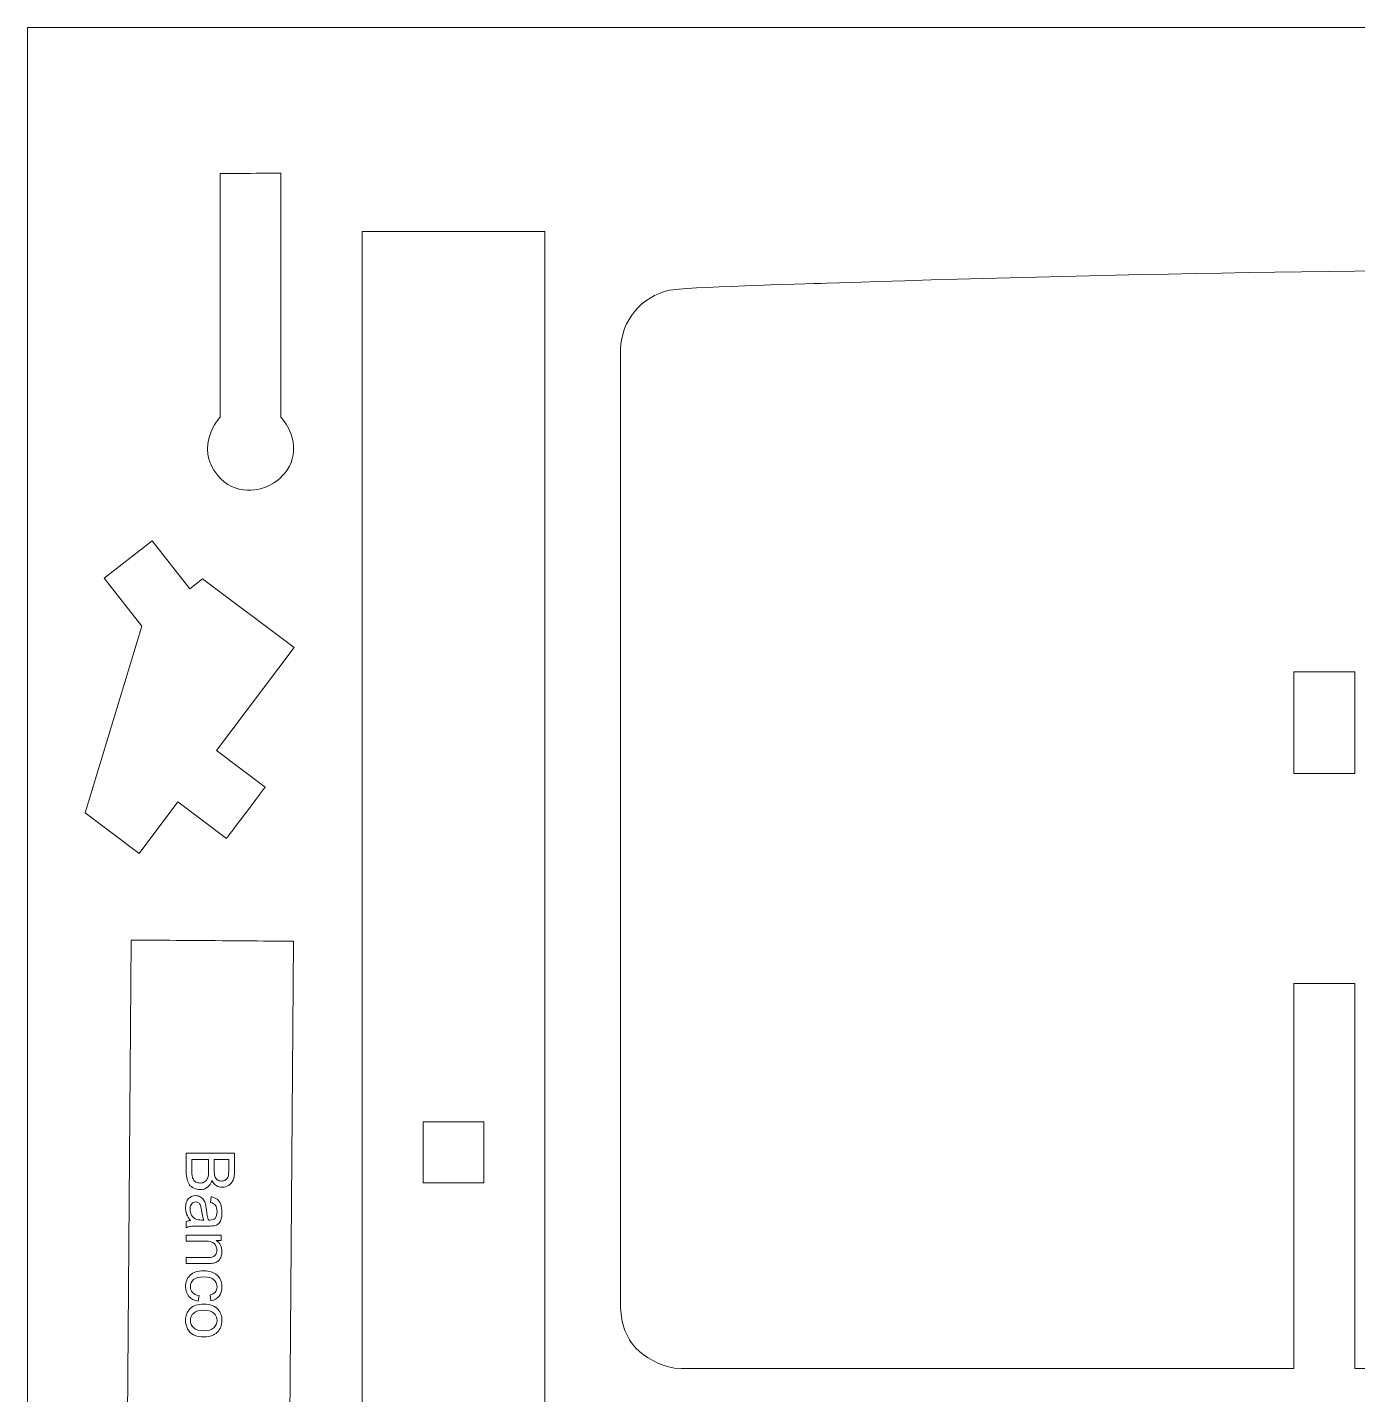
# Model space of a CAD drawing. Header units: centimetres. Extents: x -91 to 54, y -26 to 4.
# Drawn here: x -90.89 to -84.33, y -2.59 to 4.15 of the extents above; entities that cross this region are included whole.
import ezdxf

# ---------------------------------------------------------------- set-up
doc = ezdxf.new("R2010")
doc.units = ezdxf.units.CM
doc.header["$MEASUREMENT"] = 0
doc.layers.add('Camada 1', color=7, linetype='Continuous')

msp = doc.modelspace()

# ---------------------------------------------------------------- linework, layer by layer
at = {"layer": 'Camada 1', "color": 1, "lineweight": 0}
msp.add_lwpolyline([(-90.88543, -25.54968), (-69.88543, -25.54968), (-69.88543, 4.15032), (-90.88543, 4.15032), (-90.88543, -25.54968)], close=True, dxfattribs=at)
at = {"layer": 'Camada 1', "lineweight": 9}
for points, knots in [([(-89.78594, 3.43084), (-89.78594, 3.43084), (-89.84476, 3.43046), (-89.84476, 3.43046), (-89.84476, 3.43046), (-89.89572, 3.43014), (-89.93592, 3.42987), (-89.93592, 3.42987), (-89.93592, 3.42987), (-89.93592, 3.42987), (-89.93592, 2.22996), (-89.93592, 2.22996), (-89.93592, 2.22996), (-89.93615, 2.22931), (-90.06718, 2.08532), (-89.94757, 1.94224), (-89.94757, 1.94224), (-89.78552, 1.7484), (-89.44162, 1.97278), (-89.62576, 2.21749), (-89.62576, 2.21749), (-89.62576, 2.21749), (-89.63595, 2.22996), (-89.63595, 2.22996), (-89.63595, 2.22996), (-89.63595, 2.22996), (-89.63595, 3.4318), (-89.63595, 3.4318), (-89.63595, 3.4318), (-89.63595, 3.4318), (-89.71096, 3.43132), (-89.78594, 3.43084)], [0, 0, 0, 0, 0.1111111, 0.1111111, 0.1111111, 0.1111111, 0.2222222, 0.2222222, 0.2222222, 0.2222222, 0.3333333, 0.3333333, 0.3333333, 0.3333333, 0.4444444, 0.4444444, 0.4444444, 0.4444444, 0.5555556, 0.5555556, 0.5555556, 0.5555556, 0.6666667, 0.6666667, 0.6666667, 0.6666667, 0.7777778, 0.7777778, 0.7777778, 0.7777778, 1, 1, 1, 1]), ([(-88.92761, -3.84317), (-88.92761, -3.84317), (-88.86879, -3.84317), (-88.86879, -3.84317), (-88.86879, -3.84317), (-88.61978, -3.84317), (-88.33547, -3.84317), (-88.33547, -3.84317), (-88.33547, -3.84317), (-88.33547, -3.84317), (-88.33547, 3.14381), (-88.33547, 3.14381), (-88.33547, 3.14381), (-88.33547, 3.14381), (-89.2354, 3.14381), (-89.2354, 3.14381), (-89.2354, 3.14381), (-89.2354, 3.14381), (-89.2354, -3.84317), (-89.2354, -3.84317), (-89.2354, -3.84317), (-89.2354, -3.84317), (-89.09638, -3.84317), (-88.92761, -3.84317)], [0, 0, 0, 0, 0.1428571, 0.1428571, 0.1428571, 0.1428571, 0.2857143, 0.2857143, 0.2857143, 0.2857143, 0.4285714, 0.4285714, 0.4285714, 0.4285714, 0.5714286, 0.5714286, 0.5714286, 0.5714286, 0.7142857, 0.7142857, 0.7142857, 0.7142857, 1, 1, 1, 1]), ([(-84.52432, -0.56113), (-84.52432, -0.56113), (-84.4655, -0.56113), (-84.4655, -0.56113), (-84.4655, -0.56113), (-84.40151, -0.56113), (-84.34496, -0.56113), (-84.34496, -0.56113), (-84.34496, -0.56113), (-84.34496, -0.56113), (-84.34496, -2.45881), (-84.34496, -2.45881), (-84.34496, -2.45881), (-84.34496, -2.45881), (-81.05505, -2.45881), (-81.05505, -2.45881), (-81.05505, -2.45881), (-81.05505, -2.45881), (-81.05505, -0.56113), (-81.05505, -0.56113), (-81.05505, -0.56113), (-81.05505, -0.56113), (-81.01485, -0.56113), (-80.96389, -0.56113), (-80.96389, -0.56113), (-80.96389, -0.56113), (-80.90507, -0.56113), (-80.90507, -0.56113), (-80.90507, -0.56113), (-80.83007, -0.56113), (-80.75507, -0.56113), (-80.75507, -0.56113), (-80.75507, -0.56113), (-80.75507, -0.56113), (-80.75507, -2.45881), (-80.75507, -2.45881), (-80.75507, -2.45881), (-80.75507, -2.45881), (-77.70859, -2.45881), (-77.70859, -2.45881), (-77.70859, -2.45881), (-77.53962, -2.45393), (-77.41323, -2.32822), (-77.40878, -2.15852), (-77.40878, -2.15852), (-77.40878, -2.15852), (-77.40878, 2.56202), (-77.40878, 2.56202), (-77.40878, 2.56202), (-77.41323, 2.73285), (-77.54095, 2.85227), (-77.70827, 2.86287), (-77.70827, 2.86287), (-77.70827, 2.86287), (-78.57943, 2.89498), (-78.57943, 2.89498), (-78.57943, 2.89498), (-81.31956, 2.98196), (-84.20637, 2.98166), (-86.94794, 2.88962), (-86.94794, 2.88962), (-87.05729, 2.88595), (-87.6548, 2.87005), (-87.7212, 2.85487), (-87.7212, 2.85487), (-87.86005, 2.82314), (-87.95812, 2.70989), (-87.96207, 2.56308), (-87.96207, 2.56308), (-87.96207, 2.56308), (-87.96207, -2.15852), (-87.96207, -2.15852), (-87.96207, -2.15852), (-87.95818, -2.32404), (-87.85416, -2.42345), (-87.69641, -2.45684), (-87.69641, -2.45684), (-87.69641, -2.45684), (-87.6621, -2.45881), (-87.6621, -2.45881), (-87.6621, -2.45881), (-87.6621, -2.45881), (-84.64495, -2.45881), (-84.64495, -2.45881), (-84.64495, -2.45881), (-84.64495, -2.45881), (-84.64495, -0.56113), (-84.64495, -0.56113), (-84.64495, -0.56113), (-84.64495, -0.56113), (-84.58835, -0.56113), (-84.52432, -0.56113)], [0, 0, 0, 0, 0.0416667, 0.0416667, 0.0416667, 0.0416667, 0.0833333, 0.0833333, 0.0833333, 0.0833333, 0.125, 0.125, 0.125, 0.125, 0.1666667, 0.1666667, 0.1666667, 0.1666667, 0.2083333, 0.2083333, 0.2083333, 0.2083333, 0.25, 0.25, 0.25, 0.25, 0.2916667, 0.2916667, 0.2916667, 0.2916667, 0.3333333, 0.3333333, 0.3333333, 0.3333333, 0.375, 0.375, 0.375, 0.375, 0.4166667, 0.4166667, 0.4166667, 0.4166667, 0.4583333, 0.4583333, 0.4583333, 0.4583333, 0.5, 0.5, 0.5, 0.5, 0.5416667, 0.5416667, 0.5416667, 0.5416667, 0.5833333, 0.5833333, 0.5833333, 0.5833333, 0.625, 0.625, 0.625, 0.625, 0.6666667, 0.6666667, 0.6666667, 0.6666667, 0.7083333, 0.7083333, 0.7083333, 0.7083333, 0.75, 0.75, 0.75, 0.75, 0.7916667, 0.7916667, 0.7916667, 0.7916667, 0.8333333, 0.8333333, 0.8333333, 0.8333333, 0.875, 0.875, 0.875, 0.875, 0.9166667, 0.9166667, 0.9166667, 0.9166667, 1, 1, 1, 1]), ([(-89.84446, 0.23286), (-89.84446, 0.23286), (-89.80906, 0.27984), (-89.80906, 0.27984), (-89.80906, 0.27984), (-89.76131, 0.3432), (-89.71356, 0.40657), (-89.71356, 0.40657), (-89.71356, 0.40657), (-89.71356, 0.40657), (-89.95313, 0.5871), (-89.95313, 0.5871), (-89.95313, 0.5871), (-89.95313, 0.5871), (-89.57113, 1.09403), (-89.57113, 1.09403), (-89.57113, 1.09403), (-89.57113, 1.09403), (-90.02174, 1.43359), (-90.02174, 1.43359), (-90.02174, 1.43359), (-90.02174, 1.43359), (-90.08506, 1.3841), (-90.08506, 1.3841), (-90.08506, 1.3841), (-90.08506, 1.3841), (-90.26974, 1.62047), (-90.26974, 1.62047), (-90.26974, 1.62047), (-90.26974, 1.62047), (-90.50613, 1.43581), (-90.50613, 1.43581), (-90.50613, 1.43581), (-90.50613, 1.43581), (-90.32144, 1.19942), (-90.32144, 1.19942), (-90.32144, 1.19942), (-90.32144, 1.19942), (-90.59974, 0.27955), (-90.59974, 0.27955), (-90.59974, 0.27955), (-90.59974, 0.27955), (-90.33514, 0.08016), (-90.33514, 0.08016), (-90.33514, 0.08016), (-90.33514, 0.08016), (-90.14413, 0.33364), (-90.14413, 0.33364), (-90.14413, 0.33364), (-90.14413, 0.33364), (-89.90456, 0.15311), (-89.90456, 0.15311), (-89.90456, 0.15311), (-89.90456, 0.15311), (-89.87788, 0.18851), (-89.84446, 0.23286)], [0, 0, 0, 0, 0.0666667, 0.0666667, 0.0666667, 0.0666667, 0.1333333, 0.1333333, 0.1333333, 0.1333333, 0.2, 0.2, 0.2, 0.2, 0.2666667, 0.2666667, 0.2666667, 0.2666667, 0.3333333, 0.3333333, 0.3333333, 0.3333333, 0.4, 0.4, 0.4, 0.4, 0.4666667, 0.4666667, 0.4666667, 0.4666667, 0.5333333, 0.5333333, 0.5333333, 0.5333333, 0.6, 0.6, 0.6, 0.6, 0.6666667, 0.6666667, 0.6666667, 0.6666667, 0.7333333, 0.7333333, 0.7333333, 0.7333333, 0.8, 0.8, 0.8, 0.8, 0.8666667, 0.8666667, 0.8666667, 0.8666667, 1, 1, 1, 1]), ([(-84.34496, 0.97408), (-84.34496, 0.97408), (-84.64495, 0.97408), (-84.64495, 0.97408), (-84.64495, 0.97408), (-84.64495, 0.97408), (-84.64495, 0.47411), (-84.64495, 0.47411), (-84.64495, 0.47411), (-84.64495, 0.47411), (-84.34496, 0.47411), (-84.34496, 0.47411), (-84.34496, 0.47411), (-84.34496, 0.47411), (-84.34496, 0.97408), (-84.34496, 0.97408)], [0, 0, 0, 0, 0.2, 0.2, 0.2, 0.2, 0.4, 0.4, 0.4, 0.4, 0.6, 0.6, 0.6, 0.6, 1, 1, 1, 1]), ([(-89.96061, -0.34993), (-89.96061, -0.34993), (-90.01943, -0.3495), (-90.01943, -0.3495), (-90.01943, -0.3495), (-90.20335, -0.34816), (-90.37445, -0.3469), (-90.37445, -0.3469), (-90.37445, -0.3469), (-90.37445, -0.3469), (-90.39632, -3.34663), (-90.39632, -3.34663), (-90.39632, -3.34663), (-90.39632, -3.34663), (-89.59641, -3.35246), (-89.59641, -3.35246), (-89.59641, -3.35246), (-89.59641, -3.35246), (-89.57454, -0.35276), (-89.57454, -0.35276), (-89.57454, -0.35276), (-89.57454, -0.35276), (-89.76536, -0.35134), (-89.96061, -0.34993)], [0, 0, 0, 0, 0.1428571, 0.1428571, 0.1428571, 0.1428571, 0.2857143, 0.2857143, 0.2857143, 0.2857143, 0.4285714, 0.4285714, 0.4285714, 0.4285714, 0.5714286, 0.5714286, 0.5714286, 0.5714286, 0.7142857, 0.7142857, 0.7142857, 0.7142857, 1, 1, 1, 1]), ([(-88.63548, -1.24284), (-88.63548, -1.24284), (-88.93547, -1.24284), (-88.93547, -1.24284), (-88.93547, -1.24284), (-88.93547, -1.24284), (-88.93547, -1.54283), (-88.93547, -1.54283), (-88.93547, -1.54283), (-88.93547, -1.54283), (-88.63548, -1.54283), (-88.63548, -1.54283), (-88.63548, -1.54283), (-88.63548, -1.54283), (-88.63548, -1.24284), (-88.63548, -1.24284)], [0, 0, 0, 0, 0.2, 0.2, 0.2, 0.2, 0.4, 0.4, 0.4, 0.4, 0.6, 0.6, 0.6, 0.6, 1, 1, 1, 1])]:
    msp.add_open_spline(points, degree=3, knots=knots, dxfattribs=at)
at = {"layer": 'Camada 1', "color": 140, "lineweight": 9}
for points, knots in [([(-90.10248, -1.39724), (-90.10248, -1.39724), (-89.86475, -1.39724), (-89.86475, -1.39724), (-89.86475, -1.39724), (-89.86475, -1.39724), (-89.86475, -1.48645), (-89.86475, -1.48645), (-89.86475, -1.48645), (-89.86475, -1.5046), (-89.86712, -1.51915), (-89.87195, -1.53016), (-89.87195, -1.53016), (-89.87676, -1.54113), (-89.88417, -1.5497), (-89.89418, -1.5559), (-89.89418, -1.5559), (-89.90415, -1.56215), (-89.91461, -1.56525), (-89.92556, -1.56525), (-89.92556, -1.56525), (-89.93569, -1.56525), (-89.94527, -1.56248), (-89.95423, -1.55702), (-89.95423, -1.55702), (-89.96325, -1.55153), (-89.97044, -1.54322), (-89.97597, -1.5321), (-89.97597, -1.5321), (-89.98018, -1.54649), (-89.98737, -1.55757), (-89.99756, -1.56525), (-89.99756, -1.56525), (-90.00769, -1.573), (-90.01969, -1.57688), (-90.03352, -1.57688), (-90.03352, -1.57688), (-90.0447, -1.57688), (-90.05505, -1.57449), (-90.06463, -1.56978), (-90.06463, -1.56978), (-90.0742, -1.56508), (-90.08156, -1.55928), (-90.08676, -1.55236), (-90.08676, -1.55236), (-90.09191, -1.54545), (-90.09584, -1.53676), (-90.09849, -1.52635), (-90.09849, -1.52635), (-90.10115, -1.51589), (-90.10248, -1.5031), (-90.10248, -1.48795), (-90.10248, -1.48795), (-90.10248, -1.48795), (-90.10248, -1.39724), (-90.10248, -1.39724)], [0, 0, 0, 0, 0.0666667, 0.0666667, 0.0666667, 0.0666667, 0.1333333, 0.1333333, 0.1333333, 0.1333333, 0.2, 0.2, 0.2, 0.2, 0.2666667, 0.2666667, 0.2666667, 0.2666667, 0.3333333, 0.3333333, 0.3333333, 0.3333333, 0.4, 0.4, 0.4, 0.4, 0.4666667, 0.4666667, 0.4666667, 0.4666667, 0.5333333, 0.5333333, 0.5333333, 0.5333333, 0.6, 0.6, 0.6, 0.6, 0.6666667, 0.6666667, 0.6666667, 0.6666667, 0.7333333, 0.7333333, 0.7333333, 0.7333333, 0.8, 0.8, 0.8, 0.8, 0.8666667, 0.8666667, 0.8666667, 0.8666667, 1, 1, 1, 1]), ([(-90.07458, -1.42878), (-90.07458, -1.42878), (-90.07458, -1.488), (-90.07458, -1.488), (-90.07458, -1.488), (-90.07458, -1.49818), (-90.0742, -1.50531), (-90.07343, -1.50947), (-90.07343, -1.50947), (-90.07215, -1.51667), (-90.07, -1.52275), (-90.06695, -1.52762), (-90.06695, -1.52762), (-90.06391, -1.53249), (-90.05948, -1.53648), (-90.05367, -1.53963), (-90.05367, -1.53963), (-90.04785, -1.54278), (-90.04116, -1.54434), (-90.03358, -1.54434), (-90.03358, -1.54434), (-90.02468, -1.54434), (-90.01698, -1.54207), (-90.0104, -1.53748), (-90.0104, -1.53748), (-90.00381, -1.53294), (-89.99922, -1.52663), (-89.99656, -1.51855), (-89.99656, -1.51855), (-89.9939, -1.51053), (-89.99258, -1.4989), (-89.99258, -1.48381), (-89.99258, -1.48381), (-89.99258, -1.48381), (-89.99258, -1.42878), (-89.99258, -1.42878), (-89.99258, -1.42878), (-89.99258, -1.42878), (-90.07458, -1.42878), (-90.07458, -1.42878)], [0, 0, 0, 0, 0.0909091, 0.0909091, 0.0909091, 0.0909091, 0.1818182, 0.1818182, 0.1818182, 0.1818182, 0.2727273, 0.2727273, 0.2727273, 0.2727273, 0.3636364, 0.3636364, 0.3636364, 0.3636364, 0.4545455, 0.4545455, 0.4545455, 0.4545455, 0.5454545, 0.5454545, 0.5454545, 0.5454545, 0.6363636, 0.6363636, 0.6363636, 0.6363636, 0.7272727, 0.7272727, 0.7272727, 0.7272727, 0.8181818, 0.8181818, 0.8181818, 0.8181818, 1, 1, 1, 1]), ([(-89.96469, -1.42878), (-89.96469, -1.42878), (-89.96469, -1.4802), (-89.96469, -1.4802), (-89.96469, -1.4802), (-89.96469, -1.49414), (-89.96375, -1.50416), (-89.96192, -1.51018), (-89.96192, -1.51018), (-89.95954, -1.51821), (-89.95556, -1.52424), (-89.95002, -1.52828), (-89.95002, -1.52828), (-89.94455, -1.53233), (-89.93757, -1.53437), (-89.92922, -1.53437), (-89.92922, -1.53437), (-89.9213, -1.53437), (-89.91434, -1.53249), (-89.90836, -1.52867), (-89.90836, -1.52867), (-89.90232, -1.52491), (-89.89817, -1.51949), (-89.89596, -1.51245), (-89.89596, -1.51245), (-89.89375, -1.50543), (-89.89264, -1.49337), (-89.89264, -1.47633), (-89.89264, -1.47633), (-89.89264, -1.47633), (-89.89264, -1.42878), (-89.89264, -1.42878), (-89.89264, -1.42878), (-89.89264, -1.42878), (-89.96469, -1.42878), (-89.96469, -1.42878)], [0, 0, 0, 0, 0.1, 0.1, 0.1, 0.1, 0.2, 0.2, 0.2, 0.2, 0.3, 0.3, 0.3, 0.3, 0.4, 0.4, 0.4, 0.4, 0.5, 0.5, 0.5, 0.5, 0.6, 0.6, 0.6, 0.6, 0.7, 0.7, 0.7, 0.7, 0.8, 0.8, 0.8, 0.8, 1, 1, 1, 1]), ([(-90.0809, -1.72894), (-90.09014, -1.71809), (-90.09661, -1.70763), (-90.10043, -1.69762), (-90.10043, -1.69762), (-90.10425, -1.6876), (-90.10612, -1.67688), (-90.10612, -1.66535), (-90.10612, -1.66535), (-90.10612, -1.64643), (-90.10154, -1.63188), (-90.0923, -1.62169), (-90.0923, -1.62169), (-90.08311, -1.61151), (-90.07132, -1.60642), (-90.057, -1.60642), (-90.057, -1.60642), (-90.04858, -1.60642), (-90.04089, -1.60837), (-90.03391, -1.61217), (-90.03391, -1.61217), (-90.02694, -1.61604), (-90.02141, -1.62108), (-90.01721, -1.62728), (-90.01721, -1.62728), (-90.013, -1.63354), (-90.00978, -1.64051), (-90.00763, -1.64833), (-90.00763, -1.64833), (-90.00614, -1.65408), (-90.0047, -1.66276), (-90.00325, -1.67433), (-90.00325, -1.67433), (-90.00049, -1.69789), (-89.99711, -1.71533), (-89.99324, -1.72644), (-89.99324, -1.72644), (-89.98925, -1.72656), (-89.98671, -1.72661), (-89.98567, -1.72661), (-89.98567, -1.72661), (-89.97382, -1.72661), (-89.96547, -1.72385), (-89.9606, -1.71831), (-89.9606, -1.71831), (-89.95401, -1.71085), (-89.95075, -1.69971), (-89.95075, -1.685), (-89.95075, -1.685), (-89.95075, -1.67122), (-89.95318, -1.66104), (-89.958, -1.6545), (-89.958, -1.6545), (-89.96281, -1.64794), (-89.97138, -1.64311), (-89.98362, -1.63996), (-89.98362, -1.63996), (-89.98362, -1.63996), (-89.97963, -1.61141), (-89.97963, -1.61141), (-89.97963, -1.61141), (-89.9674, -1.614), (-89.95749, -1.61827), (-89.94997, -1.62424), (-89.94997, -1.62424), (-89.94244, -1.63023), (-89.93669, -1.63884), (-89.9326, -1.65014), (-89.9326, -1.65014), (-89.92855, -1.66137), (-89.9265, -1.67449), (-89.9265, -1.68933), (-89.9265, -1.68933), (-89.9265, -1.70403), (-89.92822, -1.71604), (-89.9317, -1.72529), (-89.9317, -1.72529), (-89.9352, -1.73447), (-89.93951, -1.74128), (-89.94477, -1.7456), (-89.94477, -1.7456), (-89.95002, -1.74993), (-89.95667, -1.75296), (-89.96469, -1.75473), (-89.96469, -1.75473), (-89.96967, -1.75568), (-89.97863, -1.75616), (-89.99152, -1.75616), (-89.99152, -1.75616), (-89.99152, -1.75616), (-90.03027, -1.75616), (-90.03027, -1.75616), (-90.03027, -1.75616), (-90.05732, -1.75616), (-90.07442, -1.75678), (-90.08167, -1.75798), (-90.08167, -1.75798), (-90.08892, -1.75915), (-90.09584, -1.76158), (-90.10248, -1.76513), (-90.10248, -1.76513), (-90.10248, -1.76513), (-90.10248, -1.73458), (-90.10248, -1.73458), (-90.10248, -1.73458), (-90.09634, -1.73164), (-90.08914, -1.72976), (-90.0809, -1.72894)], [0, 0, 0, 0, 0.0357143, 0.0357143, 0.0357143, 0.0357143, 0.0714286, 0.0714286, 0.0714286, 0.0714286, 0.1071429, 0.1071429, 0.1071429, 0.1071429, 0.1428571, 0.1428571, 0.1428571, 0.1428571, 0.1785714, 0.1785714, 0.1785714, 0.1785714, 0.2142857, 0.2142857, 0.2142857, 0.2142857, 0.25, 0.25, 0.25, 0.25, 0.2857143, 0.2857143, 0.2857143, 0.2857143, 0.3214286, 0.3214286, 0.3214286, 0.3214286, 0.3571429, 0.3571429, 0.3571429, 0.3571429, 0.3928571, 0.3928571, 0.3928571, 0.3928571, 0.4285714, 0.4285714, 0.4285714, 0.4285714, 0.4642857, 0.4642857, 0.4642857, 0.4642857, 0.5, 0.5, 0.5, 0.5, 0.5357143, 0.5357143, 0.5357143, 0.5357143, 0.5714286, 0.5714286, 0.5714286, 0.5714286, 0.6071429, 0.6071429, 0.6071429, 0.6071429, 0.6428571, 0.6428571, 0.6428571, 0.6428571, 0.6785714, 0.6785714, 0.6785714, 0.6785714, 0.7142857, 0.7142857, 0.7142857, 0.7142857, 0.75, 0.75, 0.75, 0.75, 0.7857143, 0.7857143, 0.7857143, 0.7857143, 0.8214286, 0.8214286, 0.8214286, 0.8214286, 0.8571429, 0.8571429, 0.8571429, 0.8571429, 0.8928571, 0.8928571, 0.8928571, 0.8928571, 0.9285714, 0.9285714, 0.9285714, 0.9285714, 1, 1, 1, 1]), ([(-90.01615, -1.72661), (-90.02047, -1.71598), (-90.02412, -1.70005), (-90.02711, -1.6788), (-90.02711, -1.6788), (-90.02882, -1.66675), (-90.03076, -1.65822), (-90.03291, -1.65323), (-90.03291, -1.65323), (-90.03508, -1.64825), (-90.03823, -1.64443), (-90.04232, -1.64173), (-90.04232, -1.64173), (-90.04648, -1.63901), (-90.05107, -1.63764), (-90.05616, -1.63764), (-90.05616, -1.63764), (-90.06385, -1.63764), (-90.07032, -1.64056), (-90.07548, -1.64649), (-90.07548, -1.64649), (-90.08062, -1.65241), (-90.08322, -1.66104), (-90.08322, -1.67238), (-90.08322, -1.67238), (-90.08322, -1.68362), (-90.08078, -1.69363), (-90.07587, -1.70243), (-90.07587, -1.70243), (-90.071, -1.71117), (-90.06429, -1.71764), (-90.05583, -1.72174), (-90.05583, -1.72174), (-90.04924, -1.7249), (-90.03956, -1.72644), (-90.02677, -1.72644), (-90.02677, -1.72644), (-90.02677, -1.72644), (-90.01615, -1.72661), (-90.01615, -1.72661)], [0, 0, 0, 0, 0.0909091, 0.0909091, 0.0909091, 0.0909091, 0.1818182, 0.1818182, 0.1818182, 0.1818182, 0.2727273, 0.2727273, 0.2727273, 0.2727273, 0.3636364, 0.3636364, 0.3636364, 0.3636364, 0.4545455, 0.4545455, 0.4545455, 0.4545455, 0.5454545, 0.5454545, 0.5454545, 0.5454545, 0.6363636, 0.6363636, 0.6363636, 0.6363636, 0.7272727, 0.7272727, 0.7272727, 0.7272727, 0.8181818, 0.8181818, 0.8181818, 0.8181818, 1, 1, 1, 1]), ([(-90.10248, -1.80105), (-90.10248, -1.80105), (-89.93016, -1.80105), (-89.93016, -1.80105), (-89.93016, -1.80105), (-89.93016, -1.80105), (-89.93016, -1.82727), (-89.93016, -1.82727), (-89.93016, -1.82727), (-89.93016, -1.82727), (-89.95462, -1.82727), (-89.95462, -1.82727), (-89.95462, -1.82727), (-89.93585, -1.83989), (-89.9265, -1.85815), (-89.9265, -1.882), (-89.9265, -1.882), (-89.9265, -1.8924), (-89.92838, -1.90191), (-89.93209, -1.91061), (-89.93209, -1.91061), (-89.93581, -1.91929), (-89.94072, -1.92582), (-89.94676, -1.93014), (-89.94676, -1.93014), (-89.9528, -1.93447), (-89.95998, -1.9375), (-89.96829, -1.93922), (-89.96829, -1.93922), (-89.97371, -1.94027), (-89.98317, -1.94082), (-89.99668, -1.94082), (-89.99668, -1.94082), (-89.99668, -1.94082), (-90.10248, -1.94082), (-90.10248, -1.94082), (-90.10248, -1.94082), (-90.10248, -1.94082), (-90.10248, -1.91161), (-90.10248, -1.91161), (-90.10248, -1.91161), (-90.10248, -1.91161), (-89.99778, -1.91161), (-89.99778, -1.91161), (-89.99778, -1.91161), (-89.98588, -1.91161), (-89.97697, -1.9105), (-89.9711, -1.90823), (-89.9711, -1.90823), (-89.96524, -1.90596), (-89.96054, -1.90191), (-89.957, -1.89616), (-89.957, -1.89616), (-89.95351, -1.89041), (-89.95174, -1.88361), (-89.95174, -1.87585), (-89.95174, -1.87585), (-89.95174, -1.86345), (-89.95567, -1.85278), (-89.96358, -1.84376), (-89.96358, -1.84376), (-89.97144, -1.83474), (-89.98643, -1.83025), (-90.00845, -1.83025), (-90.00845, -1.83025), (-90.00845, -1.83025), (-90.10248, -1.83025), (-90.10248, -1.83025), (-90.10248, -1.83025), (-90.10248, -1.83025), (-90.10248, -1.80105), (-90.10248, -1.80105)], [0, 0, 0, 0, 0.0526316, 0.0526316, 0.0526316, 0.0526316, 0.1052632, 0.1052632, 0.1052632, 0.1052632, 0.1578947, 0.1578947, 0.1578947, 0.1578947, 0.2105263, 0.2105263, 0.2105263, 0.2105263, 0.2631579, 0.2631579, 0.2631579, 0.2631579, 0.3157895, 0.3157895, 0.3157895, 0.3157895, 0.3684211, 0.3684211, 0.3684211, 0.3684211, 0.4210526, 0.4210526, 0.4210526, 0.4210526, 0.4736842, 0.4736842, 0.4736842, 0.4736842, 0.5263158, 0.5263158, 0.5263158, 0.5263158, 0.5789474, 0.5789474, 0.5789474, 0.5789474, 0.6315789, 0.6315789, 0.6315789, 0.6315789, 0.6842105, 0.6842105, 0.6842105, 0.6842105, 0.7368421, 0.7368421, 0.7368421, 0.7368421, 0.7894737, 0.7894737, 0.7894737, 0.7894737, 0.8421053, 0.8421053, 0.8421053, 0.8421053, 0.8947368, 0.8947368, 0.8947368, 0.8947368, 1, 1, 1, 1]), ([(-90.0394, -2.09825), (-90.0394, -2.09825), (-90.04337, -2.12682), (-90.04337, -2.12682), (-90.04337, -2.12682), (-90.06302, -2.12365), (-90.07835, -2.11569), (-90.08948, -2.1028), (-90.08948, -2.1028), (-90.1006, -2.0899), (-90.10612, -2.07402), (-90.10612, -2.05525), (-90.10612, -2.05525), (-90.10612, -2.03174), (-90.09844, -2.01281), (-90.08305, -1.99854), (-90.08305, -1.99854), (-90.06767, -1.98421), (-90.04564, -1.97707), (-90.01698, -1.97707), (-90.01698, -1.97707), (-89.99838, -1.97707), (-89.98217, -1.98017), (-89.96829, -1.98631), (-89.96829, -1.98631), (-89.95434, -1.99245), (-89.94388, -2.0018), (-89.93696, -2.01442), (-89.93696, -2.01442), (-89.93, -2.02698), (-89.9265, -2.04064), (-89.9265, -2.05548), (-89.9265, -2.05548), (-89.9265, -2.07413), (-89.93121, -2.08945), (-89.94067, -2.1013), (-89.94067, -2.1013), (-89.95014, -2.1132), (-89.96358, -2.12083), (-89.98096, -2.12415), (-89.98096, -2.12415), (-89.98096, -2.12415), (-89.98528, -2.09593), (-89.98528, -2.09593), (-89.98528, -2.09593), (-89.97371, -2.09322), (-89.96502, -2.08845), (-89.95916, -2.08154), (-89.95916, -2.08154), (-89.95335, -2.07468), (-89.95041, -2.06638), (-89.95041, -2.05664), (-89.95041, -2.05664), (-89.95041, -2.04193), (-89.95567, -2.02997), (-89.96618, -2.02073), (-89.96618, -2.02073), (-89.97675, -2.01154), (-89.99335, -2.00696), (-90.01615, -2.00696), (-90.01615, -2.00696), (-90.03928, -2.00696), (-90.05605, -2.01137), (-90.06651, -2.02023), (-90.06651, -2.02023), (-90.07697, -2.02914), (-90.08222, -2.0407), (-90.08222, -2.05493), (-90.08222, -2.05493), (-90.08222, -2.06643), (-90.07874, -2.07601), (-90.07171, -2.08364), (-90.07171, -2.08364), (-90.06474, -2.09134), (-90.05395, -2.09621), (-90.0394, -2.09825)], [0, 0, 0, 0, 0.05, 0.05, 0.05, 0.05, 0.1, 0.1, 0.1, 0.1, 0.15, 0.15, 0.15, 0.15, 0.2, 0.2, 0.2, 0.2, 0.25, 0.25, 0.25, 0.25, 0.3, 0.3, 0.3, 0.3, 0.35, 0.35, 0.35, 0.35, 0.4, 0.4, 0.4, 0.4, 0.45, 0.45, 0.45, 0.45, 0.5, 0.5, 0.5, 0.5, 0.55, 0.55, 0.55, 0.55, 0.6, 0.6, 0.6, 0.6, 0.65, 0.65, 0.65, 0.65, 0.7, 0.7, 0.7, 0.7, 0.75, 0.75, 0.75, 0.75, 0.8, 0.8, 0.8, 0.8, 0.85, 0.85, 0.85, 0.85, 0.9, 0.9, 0.9, 0.9, 1, 1, 1, 1]), ([(-90.01631, -2.14076), (-89.9845, -2.14076), (-89.96092, -2.14962), (-89.9456, -2.16738), (-89.9456, -2.16738), (-89.93287, -2.18216), (-89.9265, -2.20025), (-89.9265, -2.22156), (-89.9265, -2.22156), (-89.9265, -2.24518), (-89.93425, -2.26455), (-89.94975, -2.27961), (-89.94975, -2.27961), (-89.96518, -2.29461), (-89.98661, -2.30213), (-90.01388, -2.30213), (-90.01388, -2.30213), (-90.03602, -2.30213), (-90.0534, -2.29881), (-90.06607, -2.29217), (-90.06607, -2.29217), (-90.07874, -2.28553), (-90.08858, -2.27584), (-90.09562, -2.26311), (-90.09562, -2.26311), (-90.10264, -2.25044), (-90.10612, -2.23655), (-90.10612, -2.22156), (-90.10612, -2.22156), (-90.10612, -2.19743), (-90.09844, -2.17795), (-90.083, -2.16307), (-90.083, -2.16307), (-90.06756, -2.14818), (-90.04531, -2.14076), (-90.01631, -2.14076)], [0, 0, 0, 0, 0.1, 0.1, 0.1, 0.1, 0.2, 0.2, 0.2, 0.2, 0.3, 0.3, 0.3, 0.3, 0.4, 0.4, 0.4, 0.4, 0.5, 0.5, 0.5, 0.5, 0.6, 0.6, 0.6, 0.6, 0.7, 0.7, 0.7, 0.7, 0.8, 0.8, 0.8, 0.8, 1, 1, 1, 1]), ([(-90.01637, -2.17064), (-90.0384, -2.17064), (-90.05489, -2.17547), (-90.06578, -2.18509), (-90.06578, -2.18509), (-90.07675, -2.19477), (-90.08222, -2.20689), (-90.08222, -2.22156), (-90.08222, -2.22156), (-90.08222, -2.23605), (-90.07675, -2.24811), (-90.06574, -2.25781), (-90.06574, -2.25781), (-90.05472, -2.26743), (-90.03796, -2.27224), (-90.01543, -2.27224), (-90.01543, -2.27224), (-89.99418, -2.27224), (-89.97808, -2.26737), (-89.96718, -2.25769), (-89.96718, -2.25769), (-89.95622, -2.24801), (-89.95075, -2.23595), (-89.95075, -2.22156), (-89.95075, -2.22156), (-89.95075, -2.20689), (-89.95617, -2.19477), (-89.96707, -2.18509), (-89.96707, -2.18509), (-89.97797, -2.17547), (-89.99441, -2.17064), (-90.01637, -2.17064)], [0, 0, 0, 0, 0.1111111, 0.1111111, 0.1111111, 0.1111111, 0.2222222, 0.2222222, 0.2222222, 0.2222222, 0.3333333, 0.3333333, 0.3333333, 0.3333333, 0.4444444, 0.4444444, 0.4444444, 0.4444444, 0.5555556, 0.5555556, 0.5555556, 0.5555556, 0.6666667, 0.6666667, 0.6666667, 0.6666667, 0.7777778, 0.7777778, 0.7777778, 0.7777778, 1, 1, 1, 1])]:
    msp.add_open_spline(points, degree=3, knots=knots, dxfattribs=at)

doc.saveas('drawing.dxf')
